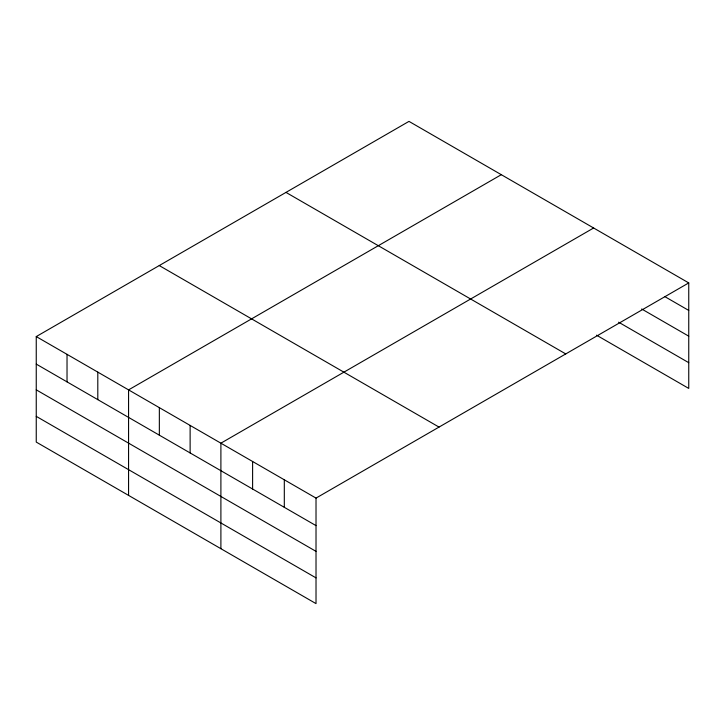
<?xml version="1.0" encoding="UTF-8"?>
<svg xmlns="http://www.w3.org/2000/svg" width="725" height="725" viewBox="0 0 725 725"><rect width="100%" height="100%" fill="white"/><g stroke="black" fill="none" stroke-linecap="round" stroke-linejoin="round"><path stroke-width="1.09" d="M36.25 336.581L316.018 498.102L316.018 603.617L36.25 442.087L36.25 336.581L408.982 121.383L688.75 282.913L688.75 388.419L596.512 335.167M501.301 174.689L128.57 389.887L128.57 495.392M593.63 227.994L220.898 443.183L220.898 548.698M316.018 498.102L688.75 282.913M664.725 296.561L688.75 310.436M641.67 308.986L688.75 336.173M618.606 322.19L688.75 362.681M285.976 192.397L565.745 353.927M159.255 265.567L439.024 427.088M36.25 364.104L316.018 525.625M36.25 389.842L316.018 551.362M36.25 416.358L316.018 577.879M284.309 479.796L284.309 507.319M252.608 461.49L252.608 489.013M190.122 425.421L190.122 452.944M159.346 407.649L159.346 435.172M97.802 372.115L97.802 399.638M67.026 354.344L67.026 381.876"/></g></svg>
